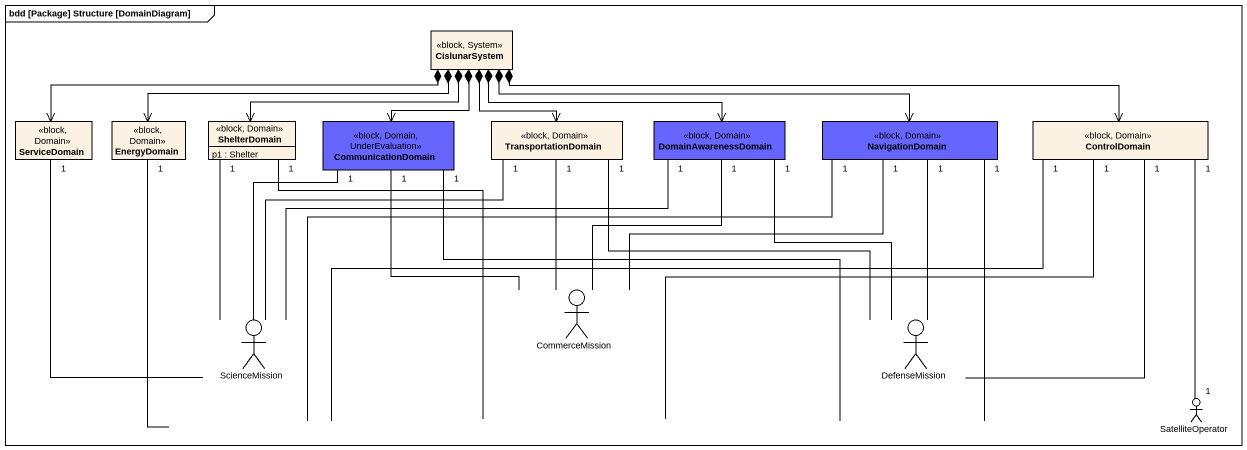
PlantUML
@startuml
mainframe bdd [Package] Structure [DomainDiagram]
allowmixing
hide circle
hide empty members
class CislunarSystem <<block, System>>
class ServiceDomain <<block, Domain>>
class EnergyDomain <<block, Domain>>
class ShelterDomain <<block, Domain>> {
  p1 : Shelter
}
class CommunicationDomain <<block, Domain, UnderEvaluation>> #6666FF
class TransportationDomain <<block, Domain>>
class DomainAwarenessDomain <<block, Domain>> #6666FF
class NavigationDomain <<block, Domain>> #6666FF
class ControlDomain <<block, Domain>>
actor CommerceMission
actor ScienceMission
actor DefenseMission
actor SatelliteOperator
CislunarSystem *-left-> ServiceDomain
CislunarSystem *-left-> EnergyDomain
CislunarSystem *-left-> ShelterDomain
CislunarSystem *--> CommunicationDomain
CislunarSystem *--> TransportationDomain
CislunarSystem *-right-> DomainAwarenessDomain
CislunarSystem *-right-> NavigationDomain
CislunarSystem *-right-> ControlDomain
CommerceMission -up- "1" ShelterDomain
CommerceMission -up- "1" CommunicationDomain
CommerceMission -up- "1" TransportationDomain
CommerceMission -up- "1" DomainAwarenessDomain
CommerceMission -up- "1" NavigationDomain
CommerceMission -right- "1" ControlDomain
ScienceMission -up- "1" ServiceDomain
ScienceMission -up- "1" EnergyDomain
ScienceMission -up- "1" ShelterDomain
ScienceMission -up- "1" CommunicationDomain
ScienceMission -up- "1" TransportationDomain
ScienceMission -right- "1" DomainAwarenessDomain
ScienceMission -right- "1" NavigationDomain
ScienceMission -right- "1" ControlDomain
DefenseMission -left- "1" CommunicationDomain
DefenseMission -up- "1" TransportationDomain
DefenseMission -up- "1" DomainAwarenessDomain
DefenseMission -up- "1" NavigationDomain
DefenseMission -up- "1" NavigationDomain
DefenseMission -up- "1" ControlDomain
SatelliteOperator "1" -up- "1" ControlDomain
@enduml
